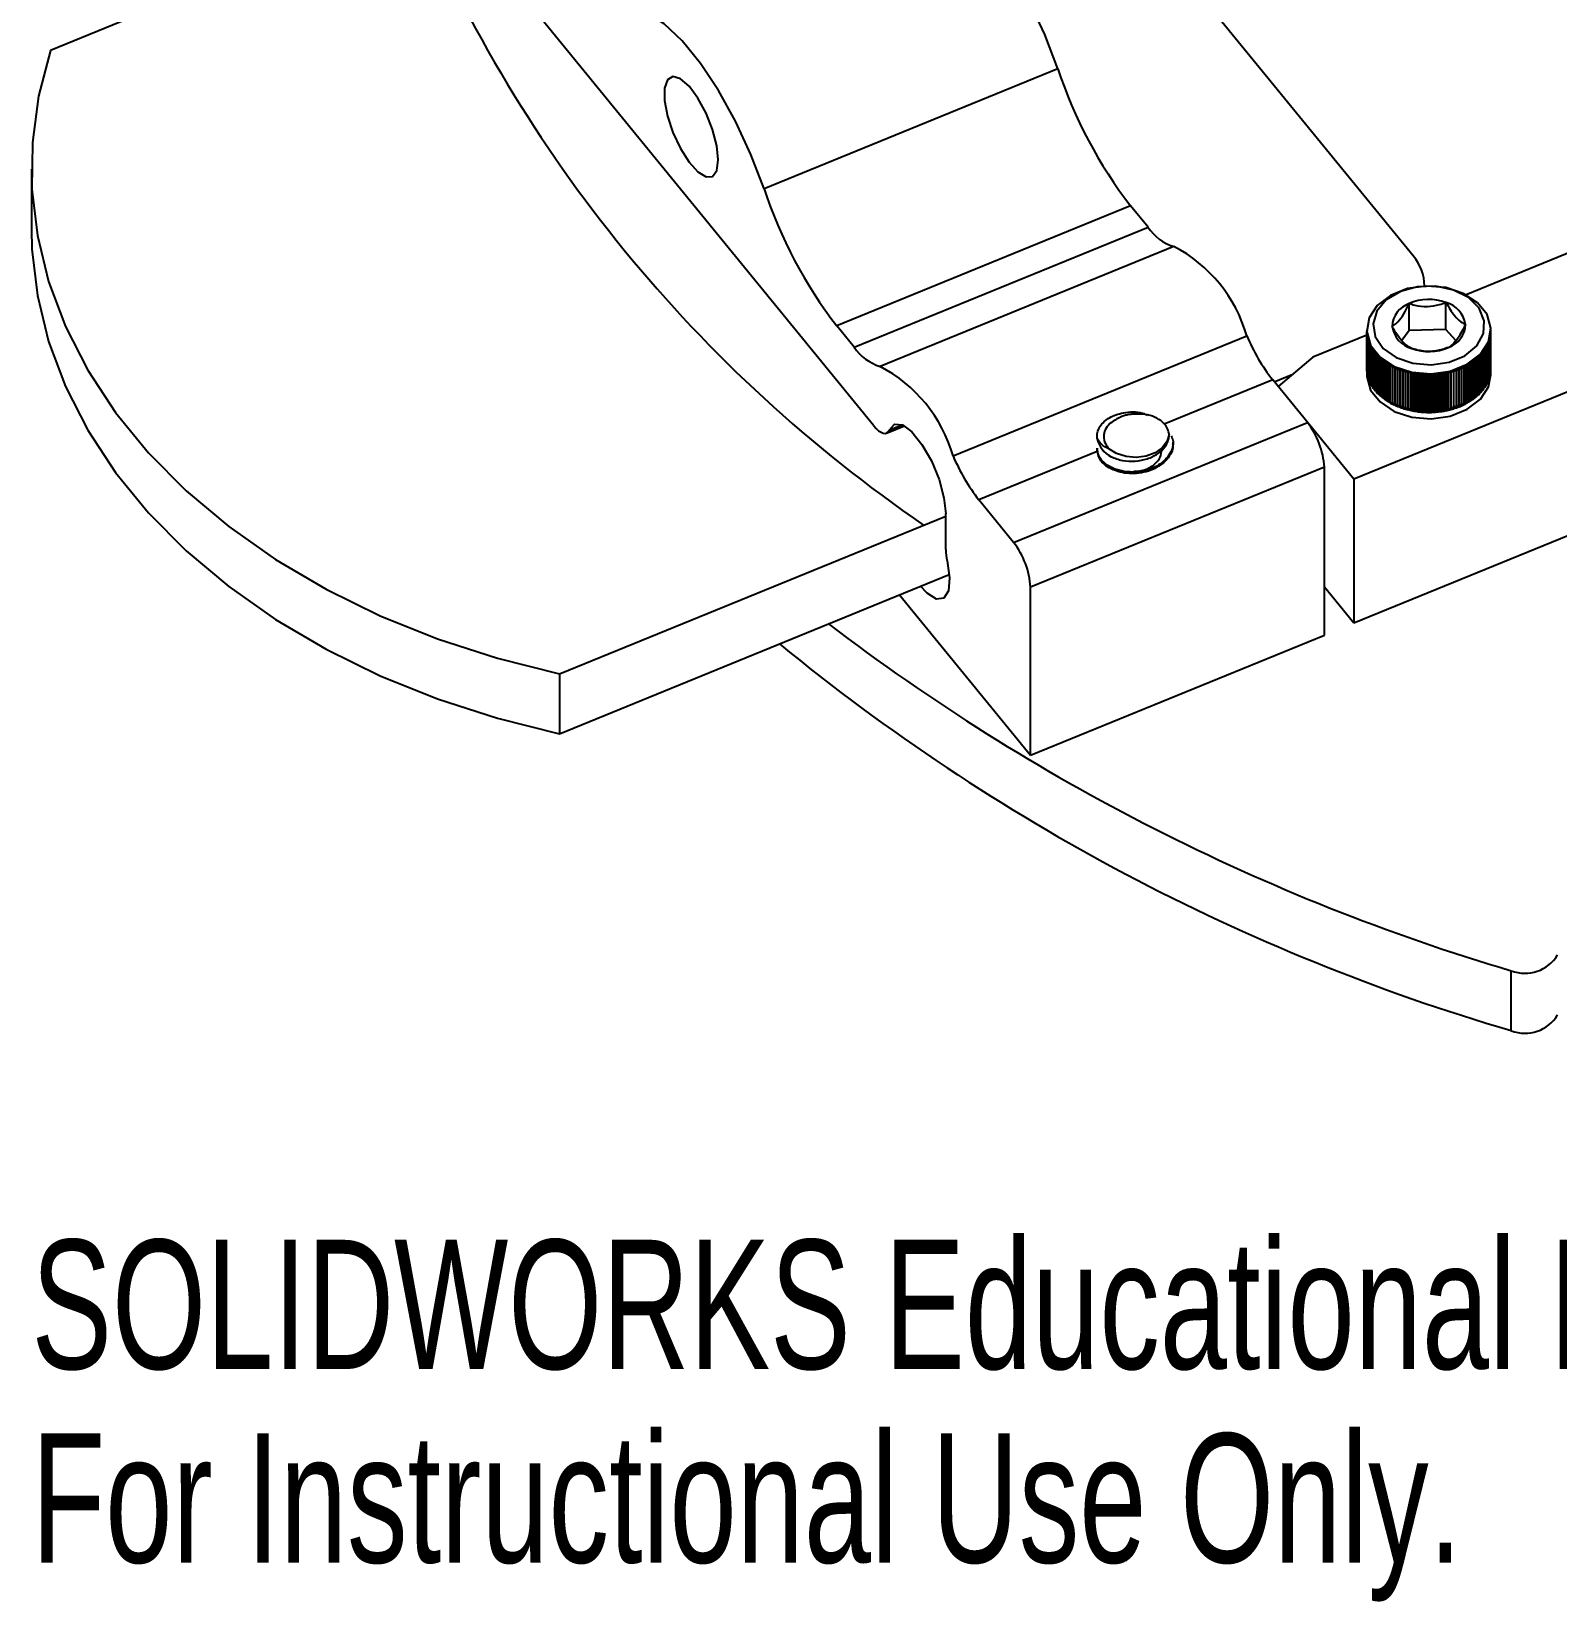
# Model space of a CAD drawing. Header units: inches. Extents: x -3.35 to 3.35, y -2.74 to 2.65.
# Drawn here: x -3.349 to -1.099, y -2.741 to -0.428 of the extents above; entities that cross this region are included whole.
import ezdxf

# ---------------------------------------------------------------- set-up
doc = ezdxf.new("R2010")
doc.units = ezdxf.units.IN
doc.header["$MEASUREMENT"] = 0
doc.styles.add('SLDTEXTSTYLE0', font='TXT', dxfattribs={"width": 0.7})

msp = doc.modelspace()

# ---------------------------------------------------------------- linework, layer by layer
at = {"color": 7, "linetype": 'Continuous', "lineweight": 25}
for p, q in [((-2.7124, -0.2074), (-3.3206, -0.4557)), ((-1.3124, -0.7585), (-1.7374, -0.238)), ((-2.1074, -1.0088), (-2.6451, -0.3503)), ((-1.836, -0.4827), (-2.269, -0.6595)), ((-3.3487, -0.6305), (-3.3487, -0.7188)), ((-1.7288, -0.6847), (-2.1618, -0.8615)), ((-1.7031, -0.7162), (-1.7288, -0.6847)), ((-2.1361, -0.893), (-1.7031, -0.7162)), ((-0.9477, -0.6988), (-1.2343, -0.8158)), ((-1.665, -0.7445), (-2.098, -0.9213)), ((-0.6205, -0.7693), (-1.3999, -1.0875)), ((-1.2956, -0.803), (-1.2956, -0.8027)), ((-1.3181, -0.8683), (-1.3181, -0.8287)), ((-1.264, -0.8668), (-1.264, -0.8272)), ((-2.1361, -0.893), (-2.1618, -0.8615)), ((-1.9904, -1.0531), (-1.5574, -0.8763)), ((-1.3807, -0.8755), (-1.46, -0.9079)), ((-1.3807, -0.8675), (-1.3807, -0.869)), ((-1.3807, -0.9253), (-1.3807, -0.8699)), ((-1.3807, -0.9255), (-1.3807, -0.8701)), ((-1.3806, -0.9283), (-1.3806, -0.8729)), ((-1.3805, -0.9285), (-1.3805, -0.8731)), ((-1.3802, -0.9314), (-1.3802, -0.8759)), ((-1.3802, -0.9316), (-1.3802, -0.8761)), ((-1.3796, -0.9344), (-1.3796, -0.8789)), ((-1.3796, -0.9346), (-1.3796, -0.8791)), ((-1.3181, -0.8683), (-1.3292, -0.8831)), ((-1.264, -0.8668), (-1.3181, -0.8683)), ((-1.2494, -0.8832), (-1.264, -0.8668)), ((-1.1985, -0.9326), (-1.1985, -0.8771)), ((-1.1984, -0.9324), (-1.1984, -0.8769)), ((-1.198, -0.9293), (-1.198, -0.8739)), ((-1.198, -0.9296), (-1.198, -0.8741)), ((-1.1978, -0.9263), (-1.1978, -0.8709)), ((-1.1978, -0.9265), (-1.1978, -0.8711)), ((-1.1977, -0.869), (-1.1977, -0.8675)), ((-1.1977, -0.9235), (-1.1977, -0.8699)), ((-1.3789, -0.9374), (-1.3789, -0.8819)), ((-1.3788, -0.9376), (-1.3788, -0.8821)), ((-1.3779, -0.9403), (-1.3779, -0.8849)), ((-1.3779, -0.9405), (-1.3779, -0.8851)), ((-1.3768, -0.9432), (-1.3768, -0.8878)), ((-1.3767, -0.9434), (-1.3767, -0.888)), ((-1.3754, -0.9461), (-1.3754, -0.8907)), ((-1.3753, -0.9463), (-1.3753, -0.8909)), ((-1.3739, -0.9489), (-1.3739, -0.8935)), ((-1.3738, -0.9491), (-1.3738, -0.8937)), ((-1.3722, -0.9517), (-1.3722, -0.8963)), ((-1.372, -0.9519), (-1.372, -0.8965)), ((-1.3703, -0.9544), (-1.3703, -0.899)), ((-1.3701, -0.9546), (-1.3701, -0.8992)), ((-1.3682, -0.9571), (-1.3682, -0.9017)), ((-1.368, -0.9573), (-1.368, -0.9018)), ((-1.209, -0.9555), (-1.209, -0.9001)), ((-1.2089, -0.9553), (-1.2089, -0.8999)), ((-1.207, -0.9528), (-1.207, -0.8974)), ((-1.2069, -0.9526), (-1.2069, -0.8972)), ((-1.2052, -0.9501), (-1.2052, -0.8946)), ((-1.2051, -0.9499), (-1.2051, -0.8944)), ((-1.2036, -0.9473), (-1.2036, -0.8918)), ((-1.2035, -0.9471), (-1.2035, -0.8916)), ((-1.2022, -0.9444), (-1.2022, -0.889)), ((-1.2021, -0.9442), (-1.2021, -0.8888)), ((-1.201, -0.9415), (-1.201, -0.8861)), ((-1.2009, -0.9413), (-1.2009, -0.8859)), ((-1.1999, -0.9383), (-1.1999, -0.8829)), ((-1.1999, -0.9386), (-1.1999, -0.8831)), ((-1.1991, -0.9354), (-1.1991, -0.8799)), ((-1.1991, -0.9356), (-1.1991, -0.8801)), ((-1.46, -0.9079), (-1.5113, -0.9511)), ((-1.3807, -0.9244), (-1.3807, -0.9338)), ((-1.3659, -0.9597), (-1.3659, -0.9042)), ((-1.3658, -0.9599), (-1.3658, -0.9044)), ((-1.3635, -0.9622), (-1.3635, -0.9067)), ((-1.3633, -0.9624), (-1.3633, -0.9069)), ((-1.3609, -0.9646), (-1.3609, -0.9092)), ((-1.3607, -0.9648), (-1.3607, -0.9093)), ((-1.3582, -0.9669), (-1.3582, -0.9115)), ((-1.358, -0.9671), (-1.358, -0.9117)), ((-1.3553, -0.9692), (-1.3553, -0.9137)), ((-1.3551, -0.9693), (-1.3551, -0.9139)), ((-1.3523, -0.9713), (-1.3523, -0.9159)), ((-1.352, -0.9715), (-1.352, -0.916)), ((-1.3491, -0.9734), (-1.3491, -0.9179)), ((-1.3488, -0.9735), (-1.3488, -0.9181)), ((-1.3458, -0.9753), (-1.3458, -0.9198)), ((-1.3455, -0.9754), (-1.3455, -0.92)), ((-1.3423, -0.9771), (-1.3423, -0.9217)), ((-1.3421, -0.9772), (-1.3421, -0.9218)), ((-1.3388, -0.9788), (-1.3388, -0.9234)), ((-1.3385, -0.9789), (-1.3385, -0.9235)), ((-1.3351, -0.9804), (-1.3351, -0.9249)), ((-1.3349, -0.9805), (-1.3349, -0.925)), ((-1.2446, -0.9809), (-1.2446, -0.9254)), ((-1.2412, -0.9795), (-1.2412, -0.924)), ((-1.2409, -0.9793), (-1.2409, -0.9239)), ((-1.2376, -0.9778), (-1.2376, -0.9224)), ((-1.2373, -0.9777), (-1.2373, -0.9222)), ((-1.2341, -0.976), (-1.2341, -0.9206)), ((-1.2338, -0.9759), (-1.2338, -0.9205)), ((-1.2307, -0.9741), (-1.2307, -0.9187)), ((-1.2305, -0.974), (-1.2305, -0.9186)), ((-1.2275, -0.9721), (-1.2275, -0.9167)), ((-1.2273, -0.972), (-1.2273, -0.9166)), ((-1.2244, -0.97), (-1.2244, -0.9146)), ((-1.2242, -0.9699), (-1.2242, -0.9145)), ((-1.2214, -0.9678), (-1.2214, -0.9124)), ((-1.2212, -0.9677), (-1.2212, -0.9123)), ((-1.2186, -0.9656), (-1.2186, -0.9101)), ((-1.2184, -0.9654), (-1.2184, -0.91)), ((-1.216, -0.9632), (-1.216, -0.9077)), ((-1.2158, -0.963), (-1.2158, -0.9076)), ((-1.2135, -0.9607), (-1.2135, -0.9053)), ((-1.2133, -0.9605), (-1.2133, -0.9051)), ((-1.2112, -0.9581), (-1.2112, -0.9027)), ((-1.211, -0.958), (-1.211, -0.9025)), ((-1.1977, -0.9235), (-1.1978, -0.9235)), ((-1.1977, -0.9338), (-1.1977, -0.9244)), ((-1.5193, -0.9413), (-1.6794, -1.0067)), ((-1.3999, -1.0875), (-1.5193, -0.9413)), ((-1.517, -0.9441), (-1.4898, -0.933)), ((-1.3806, -0.9256), (-1.3807, -0.9255)), ((-1.3802, -0.9286), (-1.3805, -0.9285)), ((-1.3796, -0.9317), (-1.3802, -0.9316)), ((-1.3789, -0.9347), (-1.3796, -0.9346)), ((-1.3779, -0.9377), (-1.3788, -0.9376)), ((-1.3768, -0.9406), (-1.3779, -0.9405)), ((-1.3754, -0.9435), (-1.3767, -0.9434)), ((-1.3739, -0.9464), (-1.3753, -0.9463)), ((-1.3314, -0.9818), (-1.3314, -0.9264)), ((-1.3311, -0.9819), (-1.3311, -0.9265)), ((-1.3275, -0.9832), (-1.3275, -0.9277)), ((-1.3272, -0.9833), (-1.3272, -0.9278)), ((-1.3236, -0.9844), (-1.3236, -0.9289)), ((-1.3236, -0.9809), (-1.3236, -0.9289)), ((-1.3233, -0.9845), (-1.3233, -0.929)), ((-1.3198, -0.9819), (-1.3198, -0.9299)), ((-1.3195, -0.9854), (-1.3195, -0.93)), ((-1.3193, -0.9855), (-1.3193, -0.9301)), ((-1.316, -0.9829), (-1.316, -0.9308)), ((-1.3155, -0.9864), (-1.3155, -0.9309)), ((-1.3152, -0.9864), (-1.3152, -0.931)), ((-1.3121, -0.9837), (-1.3121, -0.9316)), ((-1.3113, -0.9872), (-1.3113, -0.9318)), ((-1.311, -0.9872), (-1.311, -0.9318)), ((-1.3081, -0.9844), (-1.3081, -0.9323)), ((-1.3071, -0.9879), (-1.3071, -0.9324)), ((-1.3069, -0.9879), (-1.3069, -0.9325)), ((-1.3041, -0.985), (-1.3041, -0.9328)), ((-1.3029, -0.9884), (-1.3029, -0.9329)), ((-1.3026, -0.9884), (-1.3026, -0.933)), ((-1.3001, -0.9854), (-1.3001, -0.9332)), ((-1.2987, -0.9888), (-1.2987, -0.9333)), ((-1.2984, -0.9888), (-1.2984, -0.9333)), ((-1.296, -0.9857), (-1.296, -0.9335)), ((-1.2944, -0.989), (-1.2944, -0.9336)), ((-1.2941, -0.989), (-1.2941, -0.9336)), ((-1.292, -0.9858), (-1.292, -0.9336)), ((-1.2901, -0.9891), (-1.2901, -0.9337)), ((-1.2898, -0.9891), (-1.2898, -0.9337)), ((-1.2879, -0.9859), (-1.2879, -0.9337)), ((-1.2858, -0.9891), (-1.2858, -0.9336)), ((-1.2855, -0.989), (-1.2855, -0.9336)), ((-1.2838, -0.9857), (-1.2838, -0.9336)), ((-1.2815, -0.9889), (-1.2815, -0.9334)), ((-1.2812, -0.9889), (-1.2812, -0.9334)), ((-1.2797, -0.9855), (-1.2797, -0.9333)), ((-1.2773, -0.9885), (-1.2773, -0.9331)), ((-1.277, -0.9885), (-1.277, -0.9331)), ((-1.2757, -0.9851), (-1.2757, -0.933)), ((-1.273, -0.9881), (-1.273, -0.9326)), ((-1.2727, -0.988), (-1.2727, -0.9326)), ((-1.2717, -0.9846), (-1.2717, -0.9325)), ((-1.2688, -0.9875), (-1.2688, -0.932)), ((-1.2685, -0.9874), (-1.2685, -0.932)), ((-1.2677, -0.984), (-1.2677, -0.9319)), ((-1.2647, -0.9867), (-1.2647, -0.9313)), ((-1.2644, -0.9867), (-1.2644, -0.9312)), ((-1.2638, -0.9832), (-1.2638, -0.9311)), ((-1.2606, -0.9858), (-1.2606, -0.9304)), ((-1.2603, -0.9858), (-1.2603, -0.9303)), ((-1.2599, -0.9823), (-1.2599, -0.9303)), ((-1.2565, -0.9848), (-1.2565, -0.9294)), ((-1.2562, -0.9847), (-1.2562, -0.9293)), ((-1.2561, -0.9812), (-1.2561, -0.9293)), ((-1.2525, -0.9837), (-1.2525, -0.9282)), ((-1.2523, -0.9836), (-1.2523, -0.9282)), ((-1.2487, -0.9824), (-1.2487, -0.927)), ((-1.2484, -0.9823), (-1.2484, -0.9269)), ((-1.2449, -0.981), (-1.2449, -0.9255)), ((-1.2036, -0.9473), (-1.2051, -0.9473)), ((-1.2022, -0.9444), (-1.2035, -0.9445)), ((-1.201, -0.9415), (-1.2021, -0.9416)), ((-1.1999, -0.9386), (-1.2009, -0.9387)), ((-1.1991, -0.9356), (-1.1999, -0.9357)), ((-1.1985, -0.9326), (-1.1991, -0.9327)), ((-1.198, -0.9296), (-1.1984, -0.9297)), ((-1.1978, -0.9265), (-1.198, -0.9266)), ((-1.3722, -0.9491), (-1.3738, -0.9491)), ((-1.3703, -0.9519), (-1.372, -0.9519)), ((-1.3682, -0.9545), (-1.3701, -0.9546)), ((-1.3659, -0.9571), (-1.368, -0.9573)), ((-1.3635, -0.9596), (-1.3658, -0.9599)), ((-1.3609, -0.9619), (-1.3633, -0.9624)), ((-1.3582, -0.9642), (-1.3607, -0.9648)), ((-1.3553, -0.9664), (-1.358, -0.9671)), ((-1.3523, -0.9685), (-1.3551, -0.9693)), ((-1.3491, -0.9705), (-1.352, -0.9715)), ((-1.2275, -0.9721), (-1.2305, -0.9712)), ((-1.2244, -0.97), (-1.2273, -0.9692)), ((-1.2214, -0.9678), (-1.2242, -0.9672)), ((-1.2186, -0.9656), (-1.2212, -0.965)), ((-1.216, -0.9632), (-1.2184, -0.9627)), ((-1.2135, -0.9607), (-1.2158, -0.9604)), ((-1.2112, -0.9581), (-1.2133, -0.9579)), ((-1.209, -0.9555), (-1.211, -0.9554)), ((-1.207, -0.9528), (-1.2089, -0.9527)), ((-1.2052, -0.9501), (-1.2069, -0.9501)), ((-0.6205, -0.9814), (-1.3999, -1.2996)), ((-1.3458, -0.9724), (-1.3488, -0.9735)), ((-1.3423, -0.9741), (-1.3455, -0.9754)), ((-1.3388, -0.9757), (-1.3421, -0.9772)), ((-1.3351, -0.9772), (-1.3385, -0.9789)), ((-1.3314, -0.9786), (-1.3349, -0.9805)), ((-1.3275, -0.9798), (-1.3311, -0.9819)), ((-1.3236, -0.9809), (-1.3272, -0.9833)), ((-1.3236, -0.9844), (-1.3236, -0.9809)), ((-1.3198, -0.9819), (-1.3233, -0.9845)), ((-1.3195, -0.9854), (-1.3198, -0.9819)), ((-1.316, -0.9829), (-1.3193, -0.9855)), ((-1.3155, -0.9864), (-1.316, -0.9829)), ((-1.3121, -0.9837), (-1.3152, -0.9864)), ((-1.3113, -0.9872), (-1.3121, -0.9837)), ((-1.3081, -0.9844), (-1.311, -0.9872)), ((-1.3071, -0.9879), (-1.3081, -0.9844)), ((-1.3041, -0.985), (-1.3069, -0.9879)), ((-1.3029, -0.9884), (-1.3041, -0.985)), ((-1.3001, -0.9854), (-1.3026, -0.9884)), ((-1.2987, -0.9888), (-1.3001, -0.9854)), ((-1.296, -0.9857), (-1.2984, -0.9888)), ((-1.2944, -0.989), (-1.296, -0.9857)), ((-1.292, -0.9858), (-1.2941, -0.989)), ((-1.2901, -0.9891), (-1.292, -0.9858)), ((-1.2879, -0.9859), (-1.2898, -0.9891)), ((-1.2858, -0.9891), (-1.2879, -0.9859)), ((-1.2838, -0.9857), (-1.2855, -0.989)), ((-1.2815, -0.9889), (-1.2838, -0.9857)), ((-1.2797, -0.9855), (-1.2812, -0.9889)), ((-1.2773, -0.9885), (-1.2797, -0.9855)), ((-1.2757, -0.9851), (-1.277, -0.9885)), ((-1.273, -0.9881), (-1.2757, -0.9851)), ((-1.2717, -0.9846), (-1.2727, -0.988)), ((-1.2688, -0.9875), (-1.2717, -0.9846)), ((-1.2677, -0.984), (-1.2685, -0.9874)), ((-1.2647, -0.9867), (-1.2677, -0.984)), ((-1.2638, -0.9832), (-1.2644, -0.9867)), ((-1.2606, -0.9858), (-1.2638, -0.9832)), ((-1.2599, -0.9823), (-1.2603, -0.9858)), ((-1.2565, -0.9848), (-1.2599, -0.9823)), ((-1.2561, -0.9812), (-1.2562, -0.9847)), ((-1.2525, -0.9837), (-1.2561, -0.9812)), ((-1.2487, -0.9824), (-1.2523, -0.9802)), ((-1.2449, -0.981), (-1.2484, -0.979)), ((-1.2412, -0.9795), (-1.2446, -0.9777)), ((-1.2376, -0.9778), (-1.2409, -0.9763)), ((-1.2341, -0.976), (-1.2373, -0.9747)), ((-1.2307, -0.9741), (-1.2338, -0.973)), ((-2.0885, -1.0197), (-2.0622, -1.009)), ((-2.0842, -1.0149), (-2.0656, -1.0073)), ((-1.9013, -1.1806), (-1.4682, -1.0038)), ((-1.6662, -1.0351), (-1.6662, -1.0329)), ((-1.7782, -1.047), (-1.9523, -1.1181)), ((-1.7782, -1.0417), (-1.7782, -1.0439)), ((-1.4432, -1.0698), (-1.8763, -1.2466)), ((-1.4432, -1.3173), (-1.4432, -1.0698)), ((-1.3999, -1.0875), (-1.3999, -1.2996)), ((-1.9013, -1.1806), (-1.9523, -1.1181)), ((-2.5706, -1.3742), (-2.0013, -1.1418)), ((-2.0013, -1.1912), (-2.0013, -1.1388)), ((-2.5706, -1.4626), (-1.9959, -1.228)), ((-1.8763, -1.4941), (-1.8763, -1.2466)), ((-1.3999, -1.2996), (-1.4432, -1.2466)), ((-2.0691, -1.2579), (-1.8763, -1.4941)), ((-1.8763, -1.4941), (-1.4432, -1.3173)), ((-2.5706, -1.3742), (-2.5706, -1.4626)), ((-1.1677, -1.9002), (-1.1677, -1.8118))]:
    msp.add_line(p, q, dxfattribs=at)
at = {"color": 7, "linetype": 'Continuous', "lineweight": 25, "flags": 128}
for points in [[(-1.836, -0.4827), (-1.8554, -0.4322), (-1.878, -0.3834), (-1.9031, -0.3382), (-1.9297, -0.2982), (-1.9568, -0.265), (-1.9834, -0.2398), (-2.0085, -0.2236), (-2.0311, -0.2169), (-2.0491, -0.2194)], [(-2.269, -0.6595), (-2.2884, -0.6089), (-2.311, -0.5602), (-2.3361, -0.5149), (-2.3627, -0.475), (-2.3898, -0.4418), (-2.4164, -0.4166), (-2.4415, -0.4004), (-2.4641, -0.3937), (-2.4835, -0.3968)], [(-3.3206, -0.4557), (-3.3382, -0.5232), (-3.3473, -0.5915), (-3.3479, -0.6601), (-3.3399, -0.7285), (-3.3235, -0.7962), (-3.2986, -0.8625), (-3.2656, -0.927), (-3.2247, -0.9893), (-3.1761, -1.0487), (-3.1204, -1.1049), (-3.0579, -1.1574), (-2.989, -1.2058), (-2.9144, -1.2497), (-2.8346, -1.2887), (-2.7503, -1.3227), (-2.662, -1.3513), (-2.5706, -1.3742)], [(-2.3365, -0.6172), (-2.3387, -0.5963), (-2.3449, -0.5724), (-2.3545, -0.5481), (-2.3665, -0.5259), (-2.3795, -0.5084), (-2.3922, -0.4975), (-2.4032, -0.4942), (-2.4112, -0.4989), (-2.4155, -0.5112), (-2.4155, -0.5297), (-2.4112, -0.5524), (-2.4032, -0.5769), (-2.3922, -0.6004), (-2.3795, -0.6205), (-2.3665, -0.6349), (-2.3545, -0.6422), (-2.3449, -0.6414), (-2.3387, -0.6328), (-2.3365, -0.6172)], [(-3.3487, -0.7188), (-3.3479, -0.7485), (-3.3399, -0.8169), (-3.3235, -0.8845), (-3.2986, -0.9509), (-3.2656, -1.0154), (-3.2247, -1.0777), (-3.1761, -1.1371), (-3.1204, -1.1933), (-3.0579, -1.2458), (-2.989, -1.2941), (-2.9144, -1.338), (-2.8346, -1.3771), (-2.7503, -1.4111), (-2.662, -1.4397), (-2.5706, -1.4626)], [(-1.2857, -0.9322), (-1.2576, -0.9282), (-1.2326, -0.9183), (-1.2132, -0.9035), (-1.2012, -0.8851), (-1.1978, -0.865), (-1.2034, -0.8451), (-1.2174, -0.8275), (-1.2384, -0.8137), (-1.2644, -0.8052), (-1.2928, -0.8029), (-1.3209, -0.8068), (-1.3459, -0.8167), (-1.3653, -0.8316), (-1.3773, -0.8499), (-1.3807, -0.87), (-1.3751, -0.8899), (-1.3611, -0.9076), (-1.3401, -0.9213), (-1.3141, -0.9298), (-1.2857, -0.9322)], [(-1.286, -0.9192), (-1.2595, -0.9153), (-1.2362, -0.9056), (-1.2186, -0.891), (-1.2087, -0.8731), (-1.2075, -0.854), (-1.2152, -0.8356), (-1.2309, -0.82), (-1.2529, -0.8088), (-1.2789, -0.8033), (-1.306, -0.804), (-1.3312, -0.811), (-1.352, -0.8233), (-1.3659, -0.8398), (-1.3715, -0.8585), (-1.3682, -0.8775), (-1.3564, -0.8948), (-1.3372, -0.9084), (-1.3129, -0.9168), (-1.286, -0.9192)], [(-1.3807, -0.9338), (-1.3807, -0.9363), (-1.3751, -0.9562), (-1.3611, -0.9738), (-1.3401, -0.9876), (-1.3141, -0.996), (-1.2857, -0.9984)], [(-1.2857, -0.9984), (-1.2576, -0.9945), (-1.2326, -0.9846), (-1.2132, -0.9697), (-1.2012, -0.9513), (-1.1977, -0.9338)], [(-2.1074, -1.0088), (-2.1037, -1.0129), (-2.1001, -1.0162), (-2.0966, -1.0185), (-2.0934, -1.0199), (-2.0905, -1.0202), (-2.0879, -1.0194), (-2.0858, -1.0176), (-2.0842, -1.0149)], [(-2.0842, -1.0149), (-2.0765, -1.0065), (-2.0649, -1.0076), (-2.051, -1.0179), (-2.0362, -1.0363), (-2.0224, -1.0607), (-2.0111, -1.088), (-2.0038, -1.1151), (-2.0013, -1.1388)], [(-1.6719, -1.0211), (-1.6747, -1.0316), (-1.6817, -1.041), (-1.6924, -1.0485), (-1.7057, -1.0535), (-1.7206, -1.0554), (-1.7355, -1.0542), (-1.7493, -1.0499), (-1.7607, -1.0429)], [(-1.9991, -1.2081), (-1.9956, -1.233), (-1.9972, -1.252), (-2.0039, -1.2628), (-2.0148, -1.2641), (-2.0285, -1.2557), (-2.0383, -1.2453)]]:
    msp.add_lwpolyline(points, dxfattribs=at)
at = {"color": 7, "linetype": 'Continuous', "lineweight": 25}
for centre, radius, start, end in [((-0.8499, 0.577), 2.098, 202.8149, 235.6481), ((-1.1903, -0.2695), 0.68, 198.2743, 217.638), ((-1.6233, -0.4463), 0.68, 198.2743, 217.638), ((-1.6442, -0.6768), 0.0709, 213.7801, 252.9289), ((-1.766, -0.9368), 0.2172, 16.1702, 62.2928), ((-1.365, -0.8037), 0.0694, 0.8339, 40.6732), ((-1.3062, -0.8638), 0.0371, 108.6674, 178.0019), ((-1.2892, -0.8962), 0.0735, 69.9855, 113.1801), ((-1.2745, -0.8656), 0.0398, 8.7205, 74.738), ((-1.2976, -0.7677), 0.2816, 202.6966, 218.0701), ((-1.3349, -0.869), 0.0459, 181.3982, 184.9282), ((-1.3345, -0.8689), 0.0463, 185.1924, 188.7019), ((-1.3338, -0.8688), 0.047, 188.9639, 192.4383), ((-1.3328, -0.8686), 0.048, 192.6971, 196.123), ((-1.304, -0.8565), 0.0398, 188.7205, 254.738), ((-1.2722, -0.8583), 0.0371, 288.6674, 358.0019), ((-1.245, -0.8688), 0.0473, 346.3244, 349.784), ((-1.2442, -0.8689), 0.0465, 350.0451, 353.5444), ((-1.2437, -0.869), 0.046, 353.8081, 357.3328), ((-1.2435, -0.869), 0.0458, 357.5979, 1.133), ((-2.0772, -0.8536), 0.0709, 213.7801, 252.9289), ((-1.3316, -0.8682), 0.0493, 196.3776, 199.7431), ((-1.3301, -0.8677), 0.0509, 199.9925, 203.2875), ((-1.3283, -0.8669), 0.0527, 203.5313, 206.7477), ((-1.3264, -0.866), 0.0549, 206.9851, 210.1167), ((-1.3243, -0.8648), 0.0573, 210.3475, 213.3902), ((-1.3221, -0.8633), 0.06, 213.614, 216.5654), ((-1.3197, -0.8615), 0.0629, 216.7822, 219.6413), ((-1.3173, -0.8595), 0.0661, 219.8512, 222.6187), ((-1.2893, -0.8259), 0.0735, 249.9855, 293.1801), ((-1.2595, -0.8609), 0.0639, 319.3532, 322.1816), ((-1.2572, -0.8627), 0.0609, 322.3961, 325.3166), ((-1.2549, -0.8643), 0.0582, 325.5381, 328.5505), ((-1.2527, -0.8656), 0.0557, 328.779, 331.8813), ((-1.2507, -0.8666), 0.0534, 332.1165, 335.3052), ((-1.249, -0.8675), 0.0514, 335.5468, 338.8164), ((-1.2474, -0.8681), 0.0498, 339.064, 342.407), ((-1.2461, -0.8685), 0.0484, 342.6599, 346.0669), ((-2.199, -1.1136), 0.2172, 16.1702, 62.2928), ((-1.335, -0.9244), 0.0458, 177.5979, 181.133), ((-1.3149, -0.8572), 0.0694, 222.8216, 225.4992), ((-1.3124, -0.8547), 0.073, 225.6955, 228.2858), ((-1.3099, -0.8519), 0.0766, 228.4756, 230.982), ((-1.3075, -0.849), 0.0805, 231.1657, 233.5922), ((-1.3052, -0.8458), 0.0844, 233.77, 236.121), ((-1.303, -0.8425), 0.0883, 236.2933, 238.5733), ((-1.3009, -0.8391), 0.0923, 238.7405, 240.9544), ((-1.299, -0.8356), 0.0963, 241.1168, 243.2693), ((-1.2973, -0.8321), 0.1002, 243.4274, 245.5234), ((-1.2957, -0.8287), 0.104, 245.6774, 247.7218), ((-1.2943, -0.8253), 0.1077, 247.8722, 249.8697), ((-1.2833, -0.8275), 0.1053, 291.5553, 293.5835), ((-1.2818, -0.831), 0.1015, 293.7363, 295.8145), ((-1.2801, -0.8345), 0.0976, 295.9712, 298.1043), ((-1.2782, -0.838), 0.0937, 298.2652, 300.458), ((-1.2762, -0.8414), 0.0897, 300.6236, 302.881), ((-1.274, -0.8447), 0.0857, 303.0516, 305.3783), ((-1.2717, -0.8479), 0.0818, 305.5542, 307.955), ((-1.2693, -0.851), 0.0779, 308.1367, 310.616), ((-1.2669, -0.8538), 0.0742, 310.8037, 313.3656), ((-1.2644, -0.8564), 0.0706, 313.5597, 316.2078), ((-1.262, -0.8588), 0.0672, 316.4085, 319.1457), ((-1.2435, -0.9244), 0.0458, 357.5979, 1.133), ((-1.3349, -0.9244), 0.0459, 181.3982, 184.9282), ((-1.3345, -0.9244), 0.0463, 185.1924, 188.7019), ((-1.3338, -0.9243), 0.047, 188.9639, 192.4383), ((-1.3328, -0.924), 0.048, 192.6971, 196.123), ((-1.3316, -0.9237), 0.0493, 196.3776, 199.7431), ((-1.3301, -0.9231), 0.0509, 199.9925, 203.2875), ((-1.3283, -0.9224), 0.0527, 203.5313, 206.7477), ((-1.3264, -0.9214), 0.0549, 206.9851, 210.1167), ((-1.2931, -0.822), 0.1112, 250.0167, 251.972), ((-1.2921, -0.8188), 0.1145, 252.1161, 254.0337), ((-1.2912, -0.8159), 0.1176, 254.1751, 256.0596), ((-1.2906, -0.8132), 0.1203, 256.1987, 258.0542), ((-1.2901, -0.8108), 0.1228, 258.1914, 260.0223), ((-1.2897, -0.8088), 0.1248, 260.1578, 261.9682), ((-1.2895, -0.8071), 0.1266, 262.1023, 263.8964), ((-1.2893, -0.8058), 0.1279, 264.0294, 265.8111), ((-1.2893, -0.8049), 0.1288, 265.9433, 267.7166), ((-1.2892, -0.8044), 0.1293, 267.8483, 269.617), ((-1.2892, -0.8043), 0.1294, 269.7486, 271.5166), ((-1.2892, -0.8047), 0.129, 271.6483, 273.4195), ((-1.2892, -0.8054), 0.1282, 273.5516, 275.33), ((-1.2891, -0.8066), 0.127, 275.4627, 277.2522), ((-1.2889, -0.8082), 0.1255, 277.3859, 279.1904), ((-1.2885, -0.8101), 0.1235, 279.3254, 281.1491), ((-1.2881, -0.8124), 0.1212, 281.2856, 283.1325), ((-1.2875, -0.815), 0.1185, 283.2709, 285.1452), ((-1.2867, -0.8178), 0.1156, 285.2858, 287.1919), ((-1.2858, -0.8209), 0.1124, 287.335, 289.2772), ((-1.2846, -0.8241), 0.1089, 289.4232, 291.4061), ((-1.2527, -0.921), 0.0557, 328.779, 331.8813), ((-1.2507, -0.9221), 0.0534, 332.1165, 335.3052), ((-1.249, -0.9229), 0.0514, 335.5468, 338.8164), ((-1.2474, -0.9235), 0.0498, 339.064, 342.407), ((-1.2461, -0.9239), 0.0484, 342.6599, 346.0669), ((-1.245, -0.9242), 0.0473, 346.3244, 349.784), ((-1.2442, -0.9243), 0.0465, 350.0451, 353.5444), ((-1.2437, -0.9244), 0.046, 353.8081, 357.3328), ((-1.3243, -0.9202), 0.0573, 210.3475, 213.3902), ((-1.3221, -0.9187), 0.06, 213.614, 216.5654), ((-1.3197, -0.917), 0.0629, 216.7822, 219.6413), ((-1.3173, -0.9149), 0.0661, 219.8512, 222.6187), ((-1.3149, -0.9127), 0.0694, 222.8216, 225.4992), ((-1.3124, -0.9101), 0.073, 225.6955, 228.2858), ((-1.3099, -0.9074), 0.0766, 228.4756, 230.982), ((-1.3075, -0.9044), 0.0805, 231.1657, 233.5922), ((-1.3052, -0.9013), 0.0844, 233.77, 236.121), ((-1.303, -0.898), 0.0883, 236.2933, 238.5733), ((-1.274, -0.9002), 0.0857, 303.0516, 305.3783), ((-1.2717, -0.9034), 0.0818, 305.5542, 307.955), ((-1.2693, -0.9064), 0.0779, 308.1367, 310.616), ((-1.2669, -0.9092), 0.0742, 310.8037, 313.3656), ((-1.2644, -0.9119), 0.0706, 313.5597, 316.2078), ((-1.262, -0.9142), 0.0672, 316.4085, 319.1457), ((-1.2595, -0.9163), 0.0639, 319.3532, 322.1816), ((-1.2572, -0.9182), 0.0609, 322.3961, 325.3166), ((-1.2549, -0.9197), 0.0582, 325.5381, 328.5505), ((-1.3009, -0.8946), 0.0923, 238.7405, 240.9544), ((-1.299, -0.8911), 0.0963, 241.1168, 243.2693), ((-1.2973, -0.8876), 0.1002, 243.4274, 245.5234), ((-1.2957, -0.8841), 0.104, 245.6774, 247.7218), ((-1.2943, -0.8807), 0.1077, 247.8722, 249.8697), ((-1.2931, -0.8774), 0.1112, 250.0167, 251.972), ((-1.2921, -0.8743), 0.1145, 252.1161, 254.0337), ((-1.2912, -0.8713), 0.1176, 254.1751, 256.0596), ((-1.2906, -0.8687), 0.1203, 256.1987, 258.0542), ((-1.2901, -0.8663), 0.1228, 258.1914, 260.0223), ((-1.2897, -0.8642), 0.1248, 260.1578, 261.9682), ((-1.2895, -0.8625), 0.1266, 262.1023, 263.8964), ((-1.2893, -0.8612), 0.1279, 264.0294, 265.8111), ((-1.2893, -0.8603), 0.1288, 265.9433, 267.7166), ((-1.2892, -0.8598), 0.1293, 267.8483, 269.617), ((-1.2892, -0.8597), 0.1294, 269.7486, 271.5166), ((-1.2892, -0.8601), 0.129, 271.6483, 273.4195), ((-1.2892, -0.8609), 0.1282, 273.5516, 275.33), ((-1.2891, -0.862), 0.127, 275.4627, 277.2522), ((-1.2889, -0.8636), 0.1255, 277.3859, 279.1904), ((-1.2885, -0.8656), 0.1235, 279.3254, 281.1491), ((-1.2881, -0.8678), 0.1212, 281.2856, 283.1325), ((-1.2875, -0.8704), 0.1185, 283.2709, 285.1452), ((-1.2867, -0.8733), 0.1156, 285.2858, 287.1919), ((-1.2858, -0.8763), 0.1124, 287.335, 289.2772), ((-1.2846, -0.8796), 0.1089, 289.4232, 291.4061), ((-1.2833, -0.883), 0.1053, 291.5553, 293.5835), ((-1.2818, -0.8864), 0.1015, 293.7363, 295.8145), ((-1.2801, -0.8899), 0.0976, 295.9712, 298.1043), ((-1.2782, -0.8934), 0.0937, 298.2652, 300.458), ((-1.2762, -0.8968), 0.0897, 300.6236, 302.881), ((-1.5625, -1.0773), 0.1195, 3.5769, 37.9302), ((-1.7403, -1.0202), 0.0384, 191.377, 243.2152), ((-1.7306, -0.9445), 0.2816, 202.6966, 218.0701), ((-1.923, -1.1899), 0.0783, 180.9464, 193.3925), ((-1.9955, -1.2541), 0.1195, 3.5769, 37.9302), ((-0.2853, 1.1713), 3.1109, 232.6203, 253.5225), ((-0.3068, 1.0347), 3.0585, 230.6436, 253.6513), ((-1.1474, -1.7597), 0.0559, 248.7257, 328.9509), ((-1.1474, -1.8481), 0.0559, 248.7257, 328.9509)]:
    msp.add_arc(centre, radius, start, end, dxfattribs=at)
for points, knots in [([(-1.3433, -0.8625), (-1.3397, -0.86), (-1.3335, -0.8556), (-1.3246, -0.8418), (-1.3201, -0.8327), (-1.3181, -0.8287)], [0, 0, 0, 0, 0.439111, 0.751362, 1, 1, 1, 1]), ([(-1.3181, -0.8287), (-1.3155, -0.8295), (-1.3071, -0.832), (-1.2917, -0.834), (-1.2757, -0.8313), (-1.2671, -0.8283), (-1.264, -0.8272)], [0, 0, 0, 0, 0.156025, 0.493707, 0.819058, 1, 1, 1, 1]), ([(-1.264, -0.8272), (-1.2599, -0.8341), (-1.2528, -0.8459), (-1.2425, -0.8557), (-1.2374, -0.8584), (-1.2351, -0.8596)], [0, 0, 0, 0, 0.439111, 0.751362, 1, 1, 1, 1]), ([(-1.3144, -0.8949), (-1.3186, -0.8925), (-1.3257, -0.8885), (-1.3359, -0.8752), (-1.3411, -0.8664), (-1.3433, -0.8625)], [0, 0, 0, 0, 0.4391106, 0.7513622, 1, 1, 1, 1]), ([(-1.2351, -0.8596), (-1.2388, -0.8667), (-1.2449, -0.8789), (-1.2539, -0.8892), (-1.2584, -0.8921), (-1.2604, -0.8934)], [0, 0, 0, 0, 0.4391106, 0.7513622, 1, 1, 1, 1]), ([(-1.2604, -0.8934), (-1.2634, -0.8945), (-1.2721, -0.8976), (-1.288, -0.9002), (-1.3034, -0.8983), (-1.3118, -0.8957), (-1.3144, -0.8949)], [0, 0, 0, 0, 0.180942, 0.506293, 0.843975, 1, 1, 1, 1]), ([(-1.778, -1.0278), (-1.7781, -1.0268), (-1.7788, -1.0206), (-1.7752, -1.0091), (-1.761, -0.9961), (-1.7388, -0.9886), (-1.7172, -0.9874), (-1.7064, -0.992), (-1.704, -0.9931)], [0, 0, 0, 0, 0.03936, 0.254411, 0.465281, 0.675759, 0.927631, 1, 1, 1, 1]), ([(-1.7204, -0.9917), (-1.7225, -0.9917), (-1.7257, -0.9917), (-1.7298, -0.9922), (-1.7339, -0.9928), (-1.7378, -0.9938), (-1.7415, -0.9952), (-1.745, -0.9966), (-1.7473, -0.998), (-1.7488, -0.9988)], [0, 0, 0, 0, 0.203259, 0.30465, 0.406041, 0.6093, 0.710691, 0.812082, 1, 1, 1, 1]), ([(-1.6719, -1.0211), (-1.6724, -1.0188), (-1.6738, -1.0124), (-1.6806, -1.0032), (-1.6928, -0.9957), (-1.7066, -0.9915), (-1.716, -0.9916), (-1.7204, -0.9917)], [0, 0, 0, 0, 0.139363, 0.3863379, 0.6035142, 0.8151114, 1, 1, 1, 1]), ([(-1.7488, -0.9988), (-1.7526, -1.001), (-1.7601, -1.0052), (-1.7669, -1.0146), (-1.7691, -1.0248), (-1.7669, -1.0346), (-1.7626, -1.0402), (-1.7607, -1.0429)], [0, 0, 0, 0, 0.205201, 0.410316, 0.615245, 0.820974, 1, 1, 1, 1]), ([(-1.6688, -1.0238), (-1.6677, -1.0264), (-1.6644, -1.0348), (-1.6697, -1.0511), (-1.686, -1.0679), (-1.712, -1.0773), (-1.7391, -1.0774), (-1.7603, -1.0699), (-1.7738, -1.0584), (-1.7772, -1.0488), (-1.7785, -1.0432), (-1.7781, -1.042), (-1.778, -1.0417)], [0, 0, 0, 0, 0.057396, 0.186123, 0.333863, 0.483874, 0.620103, 0.755471, 0.864847, 0.969821, 0.993391, 1, 1, 1, 1]), ([(-1.7607, -1.0429), (-1.7648, -1.0408), (-1.7727, -1.0369), (-1.7763, -1.0307), (-1.778, -1.0278)], [0, 0, 0, 0, 0.52042, 1, 1, 1, 1]), ([(-1.6668, -1.0351), (-1.6666, -1.036), (-1.6654, -1.0424), (-1.6717, -1.0558), (-1.6854, -1.0687), (-1.7023, -1.0759), (-1.7164, -1.0791), (-1.7307, -1.0796), (-1.7449, -1.0774), (-1.7612, -1.0714), (-1.7757, -1.0598), (-1.7769, -1.0488), (-1.7775, -1.0438)], [0, 0, 0, 0, 0.02085, 0.144358, 0.303063, 0.384249, 0.467073, 0.548797, 0.627461, 0.718343, 0.872278, 1, 1, 1, 1]), ([(-1.7576, -1.0544), (-1.7522, -1.0566), (-1.7412, -1.0608), (-1.7221, -1.0617), (-1.7039, -1.0582), (-1.6882, -1.0506), (-1.6771, -1.0399), (-1.6723, -1.0294), (-1.672, -1.0231), (-1.6719, -1.0211)], [0, 0, 0, 0, 0.161078, 0.322364, 0.476469, 0.630021, 0.783757, 0.93077, 1, 1, 1, 1]), ([(-1.7238, -1.0757), (-1.72, -1.0756), (-1.7098, -1.0756), (-1.695, -1.068), (-1.6842, -1.0565), (-1.6831, -1.0477), (-1.6826, -1.0438)], [0, 0, 0, 0, 0.175636, 0.476836, 0.7667, 1, 1, 1, 1])]:
    msp.add_open_spline(points, degree=3, knots=knots, dxfattribs=at)

# ---------------------------------------------------------------- texts
at = {"color": 7, "linetype": 'Continuous', "char_height": 0.1903, "attachment_point": 1, "style": 'SLDTEXTSTYLE0'}
for s, insert in [('SOLIDWORKS Educational Product.', (-3.3487, -2.2083)), ('For Instructional Use Only.', (-3.3487, -2.4937))]:
    msp.add_mtext(s, dxfattribs=dict(at, insert=insert))

doc.saveas('drawing.dxf')
